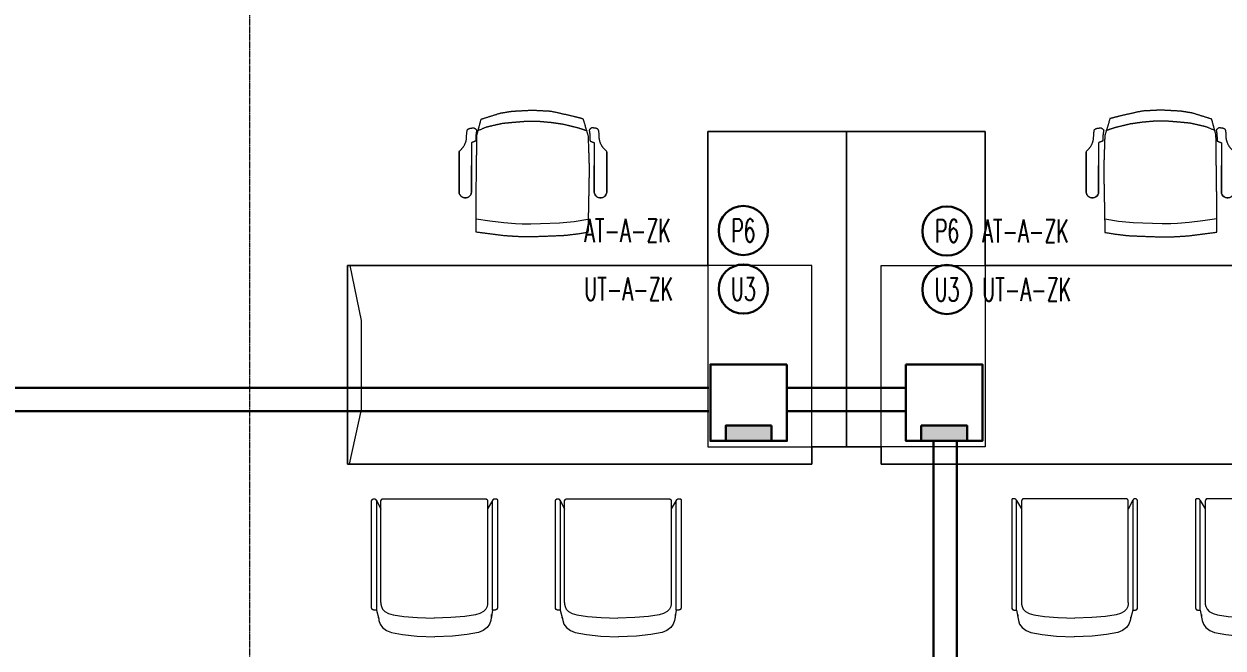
# Model space of a CAD drawing. Extents: x -1439 to 23780, y -1362 to 4476.
# Drawn here: x 2525 to 3042, y 2468 to 2737 of the extents above; entities that cross this region are included whole.
import ezdxf
from ezdxf.enums import TextEntityAlignment as Align

# ---------------------------------------------------------------- set-up
doc = ezdxf.new("R2010")
doc.units = 0
doc.header["$MEASUREMENT"] = 0
doc.linetypes.add('Audi$0$DASHDOT2', pattern=[0.5, 0.25, -0.125, 0, -0.125])
doc.linetypes.add('DASHED2', pattern=[0.375, 0.25, -0.125])
doc.layers.get('0').update_dxf_attribs({"color": 9, "lineweight": 9})
for name, color, linetype, lineweight in [('Audi$0$05', 8, 'Continuous', 9), ('Audi$0$10', 8, 'Continuous', 9), ('Audi$0$24', 8, 'Audi$0$DASHDOT2', 9), ('E-DÖŞEME (ŞAP İÇİ) PRİZ KUTUSU', 7, 'Continuous', 30), ('E-KABLO', 7, 'Continuous', 30), ('E-YAZI', 7, 'Continuous', 30)]:
    doc.layers.add(name, color=color, linetype=linetype, lineweight=lineweight)
doc.styles.add('E-YAZI', font='txttw.shx')

# ---------------------------------------------------------------- blocks, each defined once
blk = doc.blocks.new('Audi$0$Group-32-1')
for p, q in [((384804.5516, 69159.371), (384804.573, 69159.3356)), ((384804.5731, 69159.3699), (384804.573, 69159.3694)), ((384804.573, 69159.3694), (384804.573, 69159.3689)), ((384804.573, 69159.3689), (384804.573, 69158.9239)), ((384804.5732, 69159.3709), (384804.5731, 69159.3704)), ((384804.5731, 69159.3704), (384804.5731, 69159.3699)), ((384804.5733, 69159.3713), (384804.5732, 69159.3709)), ((384804.5735, 69159.3718), (384804.5733, 69159.3713)), ((384804.5736, 69159.3723), (384804.5735, 69159.3718)), ((384804.5738, 69159.3727), (384804.5736, 69159.3723)), ((384804.574, 69159.3732), (384804.5738, 69159.3727)), ((384804.5742, 69159.3736), (384804.574, 69159.3732)), ((384804.5745, 69159.374), (384804.5742, 69159.3736)), ((384804.5747, 69159.3745), (384804.5745, 69159.374)), ((384804.575, 69159.3749), (384804.5747, 69159.3745)), ((384804.5753, 69159.3752), (384804.575, 69159.3749)), ((384804.5756, 69159.3756), (384804.5753, 69159.3752)), ((384804.576, 69159.376), (384804.5756, 69159.3756)), ((384804.5763, 69159.3763), (384804.576, 69159.376)), ((384804.5767, 69159.3766), (384804.5763, 69159.3763)), ((384804.5771, 69159.3769), (384804.5767, 69159.3766)), ((384804.5775, 69159.3772), (384804.5771, 69159.3769)), ((384804.5779, 69159.3775), (384804.5775, 69159.3772)), ((384804.5783, 69159.3777), (384804.5779, 69159.3775)), ((384804.5788, 69159.3779), (384804.5783, 69159.3777)), ((384804.5792, 69159.3781), (384804.5788, 69159.3779)), ((384804.5797, 69159.3783), (384804.5792, 69159.3781)), ((384804.5801, 69159.3785), (384804.5797, 69159.3783)), ((384804.5806, 69159.3786), (384804.5801, 69159.3785)), ((384804.5811, 69159.3787), (384804.5806, 69159.3786)), ((384804.5816, 69159.3788), (384804.5811, 69159.3787)), ((384804.5821, 69159.3789), (384804.5816, 69159.3788)), ((384804.5825, 69159.3789), (384804.5821, 69159.3789)), ((384804.583, 69159.3789), (384804.5825, 69159.3789)), ((384805.023, 69159.3789), (384804.583, 69159.3789)), ((384805.0235, 69159.3789), (384805.023, 69159.3789)), ((384805.024, 69159.3789), (384805.0235, 69159.3789)), ((384805.0245, 69159.3788), (384805.024, 69159.3789)), ((384805.0249, 69159.3787), (384805.0245, 69159.3788)), ((384805.0254, 69159.3786), (384805.0249, 69159.3787)), ((384805.0259, 69159.3785), (384805.0254, 69159.3786)), ((384805.0264, 69159.3783), (384805.0259, 69159.3785)), ((384805.0268, 69159.3781), (384805.0264, 69159.3783)), ((384805.0273, 69159.3779), (384805.0268, 69159.3781)), ((384805.0277, 69159.3777), (384805.0273, 69159.3779)), ((384805.0281, 69159.3775), (384805.0277, 69159.3777)), ((384805.0285, 69159.3772), (384805.0281, 69159.3775)), ((384805.029, 69159.3769), (384805.0285, 69159.3772)), ((384805.0293, 69159.3766), (384805.029, 69159.3769)), ((384805.0297, 69159.3763), (384805.0293, 69159.3766)), ((384805.0301, 69159.376), (384805.0297, 69159.3763)), ((384805.0304, 69159.3756), (384805.0301, 69159.376)), ((384805.0307, 69159.3752), (384805.0304, 69159.3756)), ((384805.031, 69159.3749), (384805.0307, 69159.3752)), ((384805.0313, 69159.3745), (384805.031, 69159.3749)), ((384805.0316, 69159.374), (384805.0313, 69159.3745)), ((384805.0318, 69159.3736), (384805.0316, 69159.374)), ((384805.032, 69159.3732), (384805.0318, 69159.3736)), ((384805.0322, 69159.3727), (384805.032, 69159.3732)), ((384805.0324, 69159.3723), (384805.0322, 69159.3727)), ((384805.0326, 69159.3718), (384805.0324, 69159.3723)), ((384805.0327, 69159.3713), (384805.0326, 69159.3718)), ((384805.0328, 69159.3709), (384805.0327, 69159.3713)), ((384805.0329, 69159.3704), (384805.0328, 69159.3709)), ((384805.0329, 69159.3699), (384805.0329, 69159.3704)), ((384805.033, 69159.3694), (384805.0329, 69159.3699)), ((384805.0521, 69159.3725), (384805.033, 69159.3345)), ((384805.033, 69159.3689), (384805.033, 69159.3694)), ((384805.033, 69158.9322), (384805.033, 69159.3689)), ((384804.5516, 69158.8992), (384804.558, 69158.8616)), ((384805.033, 69158.9322), (384805.033, 69158.9322)), ((384805.0524, 69158.8992), (384805.0423, 69158.8616))]:
    blk.add_line(p, q)
at = {"flags": 128}
for points in [[(384804.5309, 69158.9092), (384804.5309, 69158.9087), (384804.531, 69158.9082), (384804.531, 69158.9077), (384804.5311, 69158.9072), (384804.5312, 69158.9068), (384804.5314, 69158.9063), (384804.5315, 69158.9058), (384804.5317, 69158.9054), (384804.5319, 69158.9049), (384804.5321, 69158.9045), (384804.5324, 69158.904), (384804.5326, 69158.9036), (384804.5329, 69158.9032), (384804.5332, 69158.9028), (384804.5335, 69158.9025), (384804.5339, 69158.9021), (384804.5342, 69158.9018), (384804.5346, 69158.9015), (384804.535, 69158.9012), (384804.5354, 69158.9009), (384804.5358, 69158.9006), (384804.5362, 69158.9004), (384804.5367, 69158.9001), (384804.5371, 69158.8999), (384804.5376, 69158.8998), (384804.538, 69158.8996), (384804.5385, 69158.8995), (384804.539, 69158.8994), (384804.5395, 69158.8993), (384804.54, 69158.8992), (384804.5404, 69158.8992), (384804.5409, 69158.8992), (384804.5516, 69158.8992), (384804.5516, 69159.3689), (384804.5516, 69159.3694), (384804.5516, 69159.3699), (384804.5515, 69159.3704), (384804.5515, 69159.3709), (384804.5513, 69159.3713), (384804.5512, 69159.3718), (384804.5511, 69159.3723), (384804.5509, 69159.3727), (384804.5507, 69159.3732), (384804.5505, 69159.3736), (384804.5502, 69159.374), (384804.55, 69159.3745), (384804.5497, 69159.3749), (384804.5494, 69159.3752), (384804.5491, 69159.3756), (384804.5487, 69159.376), (384804.5484, 69159.3763), (384804.548, 69159.3766), (384804.5476, 69159.3769), (384804.5472, 69159.3772), (384804.5468, 69159.3775), (384804.5464, 69159.3777), (384804.5459, 69159.3779), (384804.5455, 69159.3781), (384804.545, 69159.3783), (384804.5445, 69159.3785), (384804.5441, 69159.3786), (384804.5436, 69159.3787), (384804.5431, 69159.3788), (384804.5426, 69159.3789), (384804.5421, 69159.3789), (384804.5416, 69159.3789), (384804.5359, 69159.3789), (384804.5357, 69159.3789), (384804.5354, 69159.3789), (384804.5352, 69159.3788), (384804.535, 69159.3788), (384804.5347, 69159.3788), (384804.5345, 69159.3787), (384804.5343, 69159.3786), (384804.534, 69159.3785), (384804.5338, 69159.3784), (384804.5336, 69159.3783), (384804.5334, 69159.3782), (384804.5332, 69159.3781), (384804.533, 69159.3779), (384804.5328, 69159.3778), (384804.5326, 69159.3776), (384804.5324, 69159.3774), (384804.5322, 69159.3773), (384804.5321, 69159.3771), (384804.5319, 69159.3769), (384804.5318, 69159.3767), (384804.5316, 69159.3765), (384804.5315, 69159.3763), (384804.5314, 69159.376), (384804.5313, 69159.3758), (384804.5312, 69159.3756), (384804.5312, 69159.3754), (384804.5311, 69159.3751), (384804.531, 69159.3749), (384804.531, 69159.3746), (384804.531, 69159.3744), (384804.5309, 69159.3741), (384804.5309, 69159.3739), (384804.5309, 69158.9092)], [(384805.0521, 69158.8992), (384805.0628, 69158.8992), (384805.0633, 69158.8992), (384805.0638, 69158.8992), (384805.0642, 69158.8993), (384805.0647, 69158.8994), (384805.0652, 69158.8995), (384805.0657, 69158.8996), (384805.0661, 69158.8998), (384805.0666, 69158.8999), (384805.0671, 69158.9001), (384805.0675, 69158.9004), (384805.0679, 69158.9006), (384805.0683, 69158.9009), (384805.0687, 69158.9012), (384805.0691, 69158.9015), (384805.0695, 69158.9018), (384805.0698, 69158.9021), (384805.0702, 69158.9025), (384805.0705, 69158.9028), (384805.0708, 69158.9032), (384805.0711, 69158.9036), (384805.0714, 69158.904), (384805.0716, 69158.9045), (384805.0718, 69158.9049), (384805.072, 69158.9054), (384805.0722, 69158.9058), (384805.0723, 69158.9063), (384805.0725, 69158.9068), (384805.0726, 69158.9072), (384805.0727, 69158.9077), (384805.0727, 69158.9082), (384805.0728, 69158.9087), (384805.0728, 69158.9092), (384805.0728, 69159.3689), (384805.0728, 69159.3694), (384805.0727, 69159.3699), (384805.0727, 69159.3704), (384805.0726, 69159.3709), (384805.0725, 69159.3713), (384805.0723, 69159.3718), (384805.0722, 69159.3723), (384805.072, 69159.3727), (384805.0718, 69159.3732), (384805.0716, 69159.3736), (384805.0714, 69159.374), (384805.0711, 69159.3745), (384805.0708, 69159.3749), (384805.0705, 69159.3752), (384805.0702, 69159.3756), (384805.0698, 69159.376), (384805.0695, 69159.3763), (384805.0691, 69159.3766), (384805.0687, 69159.3769), (384805.0683, 69159.3772), (384805.0679, 69159.3775), (384805.0675, 69159.3777), (384805.0671, 69159.3779), (384805.0666, 69159.3781), (384805.0661, 69159.3783), (384805.0657, 69159.3785), (384805.0652, 69159.3786), (384805.0647, 69159.3787), (384805.0642, 69159.3788), (384805.0638, 69159.3789), (384805.0633, 69159.3789), (384805.0628, 69159.3789), (384805.0621, 69159.3789), (384805.0616, 69159.3789), (384805.0611, 69159.3789), (384805.0606, 69159.3788), (384805.0601, 69159.3787), (384805.0596, 69159.3786), (384805.0592, 69159.3785), (384805.0587, 69159.3783), (384805.0582, 69159.3781), (384805.0578, 69159.3779), (384805.0574, 69159.3777), (384805.0569, 69159.3775), (384805.0565, 69159.3772), (384805.0561, 69159.3769), (384805.0557, 69159.3766), (384805.0554, 69159.3763), (384805.055, 69159.376), (384805.0547, 69159.3756), (384805.0543, 69159.3752), (384805.054, 69159.3749), (384805.0538, 69159.3745), (384805.0535, 69159.374), (384805.0533, 69159.3736), (384805.053, 69159.3732), (384805.0528, 69159.3727), (384805.0527, 69159.3723), (384805.0525, 69159.3718), (384805.0524, 69159.3713), (384805.0523, 69159.3709), (384805.0522, 69159.3704), (384805.0521, 69159.3699), (384805.0521, 69159.3694), (384805.0521, 69159.3689), (384805.0521, 69158.8992)]]:
    blk.add_lwpolyline(points, close=True, dxfattribs=at)
for points in [[(384804.5309, 69158.9092, 0.414214), (384804.5409, 69158.8992), (384804.5516, 69158.8992), (384804.5516, 69159.3689, 0.414214), (384804.5416, 69159.3789), (384804.5359, 69159.3789, 0.414214), (384804.5309, 69159.3739)], [(384805.0521, 69158.8992), (384805.0628, 69158.8992, 0.414214), (384805.0728, 69158.9092), (384805.0728, 69159.3689, 0.414214), (384805.0628, 69159.3789), (384805.0621, 69159.3789, 0.414214), (384805.0521, 69159.3689)]]:
    blk.add_lwpolyline(points, format="xyb", close=True, dxfattribs=at)
blk.add_lwpolyline([(384805.033, 69158.9322), (384805.033, 69159.3689, 0.414214), (384805.023, 69159.3789), (384804.583, 69159.3789, 0.414214), (384804.573, 69159.3689), (384804.573, 69158.9239), (384804.5738, 69158.9202)], format="xyb", dxfattribs=at)
for points in [[(384804.573, 69158.9322), (384804.573, 69158.9239), (384804.5752, 69158.9142), (384804.5804, 69158.903), (384804.5903, 69158.8926), (384804.6064, 69158.8839), (384804.6258, 69158.8783), (384804.6716, 69158.8721), (384804.7307, 69158.8665), (384804.803, 69158.8644)], [(384805.033, 69158.9322), (384805.033, 69158.9239), (384805.0308, 69158.9142), (384805.0256, 69158.903), (384805.0157, 69158.8926), (384804.9996, 69158.8839), (384804.9803, 69158.8783), (384804.9344, 69158.8721), (384804.8753, 69158.8665), (384804.803, 69158.8644)], [(384804.5569, 69158.8806), (384804.5569, 69158.8686), (384804.5592, 69158.8546), (384804.5647, 69158.8386), (384804.5752, 69158.8236), (384804.5922, 69158.8111), (384804.6127, 69158.8031), (384804.6612, 69158.7941), (384804.7237, 69158.7861), (384804.8002, 69158.7831)], [(384805.0434, 69158.8658), (384805.0434, 69158.8686), (384805.0412, 69158.8546), (384805.0357, 69158.8386), (384805.0252, 69158.8236), (384805.0082, 69158.8111), (384804.9877, 69158.8031), (384804.9392, 69158.7941), (384804.8767, 69158.7861), (384804.8002, 69158.7831)]]:
    blk.add_lwpolyline(points, dxfattribs=at)
blk = doc.blocks.new('Audi$0$Group-258-1')
at = {"linetype": 'Continuous'}
for p, q in [((384800.0983, 69164.505), (384800.0936, 69164.5084)), ((384800.71, 69164.505), (384800.7146, 69164.5084)), ((384800.2257, 69164.3995), (384800.1668, 69164.4084)), ((384800.2892, 69164.3936), (384800.2257, 69164.3995)), ((384800.3717, 69164.3904), (384800.2892, 69164.3936)), ((384800.4137, 69164.389), (384800.3717, 69164.3904)), ((384800.4502, 69164.389), (384800.4137, 69164.389)), ((384800.4792, 69164.3908), (384800.4502, 69164.389)), ((384800.5299, 69164.394), (384800.4792, 69164.3908)), ((384800.5895, 69164.4019), (384800.5299, 69164.394)), ((384800.6491, 69164.4097), (384800.5895, 69164.4019))]:
    blk.add_line(p, q, dxfattribs=at)
at = {"linetype": 'Continuous', "flags": 128}
for points in [[(384800.0862, 69164.6997), (384800.0862, 69164.6409), (384800.0862, 69164.6409)], [(384800.722, 69164.6997), (384800.722, 69164.6409), (384800.722, 69164.6409)], [(384800.0862, 69164.6409), (384800.0862, 69164.5259), (384800.0862, 69164.6409)], [(384800.1395, 69164.5259), (384800.1395, 69164.6409), (384800.1395, 69164.6409)], [(384800.6687, 69164.5259), (384800.6687, 69164.6409), (384800.6687, 69164.6409)], [(384800.722, 69164.6409), (384800.722, 69164.5259), (384800.722, 69164.6409)], [(384800.0862, 69164.5259), (384800.0862, 69164.5259), (384800.087, 69164.52)], [(384800.0862, 69164.5259), (384800.087, 69164.52), (384800.087, 69164.52)], [(384800.1387, 69164.52), (384800.1387, 69164.52), (384800.1395, 69164.5259)], [(384800.1387, 69164.52), (384800.1395, 69164.5259), (384800.1395, 69164.5259)], [(384800.6695, 69164.52), (384800.6695, 69164.52), (384800.6687, 69164.5259)], [(384800.6695, 69164.52), (384800.6687, 69164.5259), (384800.6687, 69164.5259)], [(384800.722, 69164.5259), (384800.722, 69164.5259), (384800.7213, 69164.52)], [(384800.722, 69164.5259), (384800.7213, 69164.52), (384800.7213, 69164.52)], [(384800.087, 69164.52), (384800.087, 69164.52), (384800.0892, 69164.5143)], [(384800.087, 69164.52), (384800.0892, 69164.5143), (384800.0892, 69164.5143)], [(384800.0892, 69164.5143), (384800.0892, 69164.5143), (384800.0929, 69164.5094)], [(384800.0892, 69164.5143), (384800.0936, 69164.5084), (384800.0929, 69164.5094)], [(384800.0977, 69164.5054), (384800.0977, 69164.5054), (384800.1034, 69164.5026)], [(384800.0977, 69164.5054), (384800.1034, 69164.5026), (384800.1034, 69164.5026)], [(384800.1034, 69164.5026), (384800.1034, 69164.5026), (384800.1096, 69164.5011)], [(384800.1034, 69164.5026), (384800.1096, 69164.5011), (384800.1096, 69164.5011)], [(384800.1096, 69164.5011), (384800.1096, 69164.5011), (384800.1161, 69164.5011)], [(384800.1096, 69164.5011), (384800.1161, 69164.5011), (384800.1161, 69164.5011)], [(384800.1161, 69164.5011), (384800.1161, 69164.5011), (384800.1223, 69164.5026)], [(384800.1161, 69164.5011), (384800.1223, 69164.5026), (384800.1223, 69164.5026)], [(384800.1223, 69164.5026), (384800.1223, 69164.5026), (384800.128, 69164.5054)], [(384800.1223, 69164.5026), (384800.128, 69164.5054), (384800.128, 69164.5054)], [(384800.128, 69164.5054), (384800.128, 69164.5054), (384800.1328, 69164.5094)], [(384800.128, 69164.5054), (384800.1328, 69164.5094), (384800.1328, 69164.5094)], [(384800.1328, 69164.5094), (384800.1328, 69164.5094), (384800.1365, 69164.5143)], [(384800.1328, 69164.5094), (384800.1365, 69164.5143), (384800.1365, 69164.5143)], [(384800.1365, 69164.5143), (384800.1365, 69164.5143), (384800.1387, 69164.52)], [(384800.1365, 69164.5143), (384800.1387, 69164.52), (384800.1387, 69164.52)], [(384800.6718, 69164.5143), (384800.6718, 69164.5143), (384800.6695, 69164.52)], [(384800.6718, 69164.5143), (384800.6695, 69164.52), (384800.6695, 69164.52)], [(384800.6754, 69164.5094), (384800.6754, 69164.5094), (384800.6718, 69164.5143)], [(384800.6754, 69164.5094), (384800.6718, 69164.5143), (384800.6718, 69164.5143)], [(384800.6802, 69164.5054), (384800.6802, 69164.5054), (384800.6754, 69164.5094)], [(384800.6802, 69164.5054), (384800.6754, 69164.5094), (384800.6754, 69164.5094)], [(384800.6859, 69164.5026), (384800.6859, 69164.5026), (384800.6802, 69164.5054)], [(384800.6859, 69164.5026), (384800.6802, 69164.5054), (384800.6802, 69164.5054)], [(384800.6922, 69164.5011), (384800.6922, 69164.5011), (384800.6859, 69164.5026)], [(384800.6922, 69164.5011), (384800.6859, 69164.5026), (384800.6859, 69164.5026)], [(384800.6986, 69164.5011), (384800.6986, 69164.5011), (384800.6922, 69164.5011)], [(384800.6986, 69164.5011), (384800.6922, 69164.5011), (384800.6922, 69164.5011)], [(384800.7048, 69164.5026), (384800.7048, 69164.5026), (384800.6986, 69164.5011)], [(384800.7048, 69164.5026), (384800.6986, 69164.5011), (384800.6986, 69164.5011)], [(384800.7105, 69164.5054), (384800.7105, 69164.5054), (384800.7048, 69164.5026)], [(384800.7105, 69164.5054), (384800.7048, 69164.5026), (384800.7048, 69164.5026)], [(384800.719, 69164.5143), (384800.7146, 69164.5084), (384800.7153, 69164.5094)], [(384800.719, 69164.5143), (384800.719, 69164.5143), (384800.7153, 69164.5094)], [(384800.7213, 69164.52), (384800.7213, 69164.52), (384800.719, 69164.5143)], [(384800.7213, 69164.52), (384800.719, 69164.5143), (384800.719, 69164.5143)]]:
    blk.add_lwpolyline(points, close=True, dxfattribs=at)
at = {"linetype": 'Continuous'}
for points in [[(384800.1886, 69164.8426), (384800.1775, 69164.8055), (384800.1663, 69164.7685)], [(384800.2312, 69164.8536), (384800.2099, 69164.8481), (384800.1886, 69164.8426)], [(384800.3272, 69164.8751), (384800.2792, 69164.8644), (384800.2312, 69164.8536)], [(384800.4074, 69164.8792), (384800.3673, 69164.8772), (384800.3272, 69164.8751)], [(384800.4932, 69164.8746), (384800.4503, 69164.8769), (384800.4074, 69164.8792)], [(384800.5432, 69164.8666), (384800.5182, 69164.8706), (384800.4932, 69164.8746)], [(384800.6271, 69164.8405), (384800.5851, 69164.8535), (384800.5432, 69164.8666)], [(384800.6454, 69164.7717), (384800.6363, 69164.8061), (384800.6271, 69164.8405)], [(384800.1182, 69164.7571), (384800.1184, 69164.788), (384800.1261, 69164.8013), (384800.1481, 69164.8026)], [(384800.1481, 69164.8026), (384800.1523, 69164.8031), (384800.1616, 69164.7937)], [(384800.1616, 69164.7937), (384800.1601, 69164.7826), (384800.1585, 69164.7715)], [(384800.2113, 69164.8039), (384800.1911, 69164.7972), (384800.1708, 69164.7905)], [(384800.2746, 69164.8191), (384800.2429, 69164.8115), (384800.2113, 69164.8039)], [(384800.3252, 69164.8264), (384800.2999, 69164.8227), (384800.2746, 69164.8191)], [(384800.3841, 69164.8318), (384800.3546, 69164.8291), (384800.3252, 69164.8264)], [(384800.4307, 69164.8318), (384800.4074, 69164.8318), (384800.3841, 69164.8318)], [(384800.4872, 69164.8271), (384800.4589, 69164.8295), (384800.4307, 69164.8318)], [(384800.5356, 69164.8225), (384800.5114, 69164.8248), (384800.4872, 69164.8271)], [(384800.5919, 69164.8096), (384800.5638, 69164.8161), (384800.5356, 69164.8225)], [(384800.637, 69164.7924), (384800.6046, 69164.8075), (384800.5919, 69164.8096)], [(384800.6601, 69164.8026), (384800.656, 69164.8031), (384800.6466, 69164.7937)], [(384800.6466, 69164.7937), (384800.6482, 69164.7826), (384800.6497, 69164.7715)], [(384800.69, 69164.7571), (384800.6898, 69164.788), (384800.6822, 69164.8013), (384800.6601, 69164.8026)], [(384800.0854, 69164.7011), (384800.1126, 69164.7212), (384800.1182, 69164.7571)], [(384800.158, 69164.7461), (384800.1488, 69164.7423), (384800.1395, 69164.7385)], [(384800.1395, 69164.7385), (384800.1395, 69164.6897), (384800.1395, 69164.6409)], [(384800.1585, 69164.7715), (384800.1583, 69164.7588), (384800.158, 69164.7461)], [(384800.1663, 69164.7685), (384800.1639, 69164.6975), (384800.1616, 69164.6266)], [(384800.6491, 69164.4746), (384800.6472, 69164.6232), (384800.6454, 69164.7717)], [(384800.6497, 69164.7715), (384800.65, 69164.7588), (384800.6502, 69164.7461)], [(384800.6502, 69164.7461), (384800.6595, 69164.7423), (384800.6687, 69164.7385)], [(384800.6687, 69164.7385), (384800.6687, 69164.6897), (384800.6687, 69164.6409)], [(384800.7229, 69164.7011), (384800.6957, 69164.7212), (384800.69, 69164.7571)], [(384800.1616, 69164.6266), (384800.1642, 69164.4892), (384800.1668, 69164.3518)], [(384800.6491, 69164.3531), (384800.6491, 69164.4138), (384800.6491, 69164.4746)], [(384800.1668, 69164.3518), (384800.2302, 69164.3409), (384800.278, 69164.3374)], [(384800.278, 69164.3374), (384800.3427, 69164.3349), (384800.4074, 69164.3324)], [(384800.4074, 69164.3324), (384800.4288, 69164.3324), (384800.4502, 69164.3324)], [(384800.4502, 69164.3324), (384800.4901, 69164.3349), (384800.5299, 69164.3374)], [(384800.5299, 69164.3374), (384800.5895, 69164.3452), (384800.6491, 69164.3531)]]:
    blk.add_open_spline(points, degree=2, dxfattribs=at)
blk = doc.blocks.new('Audi$0$Group-8-1')
for p, q in [((384791.7973, 69160.1985), (384791.7973, 69159.4172)), ((384791.7973, 69159.4172), (384792.2453, 69159.4172))]:
    blk.add_line(p, q)
blk.add_lwpolyline([(384792.395, 69160.776), (384792.395, 69159.4172), (384792.2453, 69159.4172), (384792.2453, 69159.3415), (384790.2453, 69159.3415), (384790.2453, 69160.1981), (384791.7973, 69160.1985), (384791.7973, 69160.776)], close=True)
at = {"flags": 128}
for points in [[(384792.2453, 69159.4172), (384792.395, 69159.4172), (384792.395, 69160.776), (384791.7973, 69160.776), (384791.7973, 69160.1985)], [(384790.2457, 69160.1985), (384790.2547, 69160.1985), (384790.3041, 69159.9608), (384790.3041, 69159.5776), (384790.2526, 69159.3415), (384790.2453, 69159.3415), (384790.2453, 69160.1981)]]:
    blk.add_lwpolyline(points, dxfattribs=at)
for points in [[(384792.2453, 69160.1985), (384790.2453, 69160.1985), (384790.2453, 69159.3415), (384792.2453, 69159.3415), (384792.2453, 69160.1985)], [(384792.2453, 69160.1985), (384790.2453, 69160.1985), (384790.2453, 69159.3415), (384792.2453, 69159.3415)]]:
    blk.add_lwpolyline(points, close=True, dxfattribs=at)
blk = doc.blocks.new('Audi$0$Group-19-11')
at = {"color": 7, "extrusion": (0, 0, -1), "zscale": -1}
for name, p in [('Audi$0$Group-258-1', (-384801.2026, -69165.6592)), ('Audi$0$Group-32-1', (-384805.1762, -69161.835)), ('Audi$0$Group-32-1', (-384805.968, -69161.835))]:
    blk.add_blockref(name, p, dxfattribs=at)
blk.add_blockref('Audi$0$Group-8-1', (-384790.2453, -69161.6485))
blk = doc.blocks.new('Audi$0$P-AKS_AUDI')
at = {"layer": 'Audi$0$24'}
blk.add_lwpolyline([(-2100, -2590), (-2100, 1250)], dxfattribs=at)
blk = doc.blocks.new('Audi$0$p-zemin kat')
at = {"layer": 'Audi$0$24'}
blk.add_blockref('Audi$0$P-AKS_AUDI', (4722.5, 2785), dxfattribs=at)
blk = doc.blocks.new('10_DÖŞEME (ŞAP İÇİ) PRİZ KUTUSU')
at = {"layer": 'E-DÖŞEME (ŞAP İÇİ) PRİZ KUTUSU'}
blk.add_hatch(color=5, dxfattribs=at).paths.add_polyline_path([(0.734, 0.216), (0.734, 0.706), (-0.734, 0.706), (-0.734, 0.216)])
at = {"layer": 'E-DÖŞEME (ŞAP İÇİ) PRİZ KUTUSU', "color": 5}
for points in [[(1.224, 2.664), (1.224, 0.216), (-1.224, 0.216), (-1.224, 2.664)], [(0.734, 0.706), (0.734, 0.216), (-0.734, 0.216), (-0.734, 0.706)]]:
    blk.add_lwpolyline(points, close=True, dxfattribs=at)

msp = doc.modelspace()

# ---------------------------------------------------------------- linework, layer by layer
at = {"layer": 'E-KABLO', "color": 6, "linetype": 'DASHED2'}
for p, q in [((2310.81, 2580), (2820.34, 2580)), ((2854.14, 2580), (2905.08, 2580)), ((2927.12, 2557.66), (2927.12, 2321.43))]:
    msp.add_line(p, q, dxfattribs=at)
at = {"layer": 'E-KABLO', "color": 4, "linetype": 'DASHED2'}
for p, q in [((2310.81, 2570), (2820.34, 2570)), ((2854.14, 2570), (2905.08, 2570)), ((2917.12, 2557.66), (2917.12, 2311.43))]:
    msp.add_line(p, q, dxfattribs=at)
at = {"layer": 'E-KABLO', "color": 7, "linetype": 'Continuous'}
for centre in [(2835.16, 2647.86), (2922.93, 2647.64), (2835.16, 2622.64), (2922.93, 2622.42)]:
    msp.add_circle(centre, 10.61, dxfattribs=at)

# ---------------------------------------------------------------- block references
at = {"layer": 'Audi$0$05', "color": 7, "yscale": 100, "zscale": 100}
for p, xscale in [((2664.64, 2777.79), 100), ((3094.58, 2777.79), -100)]:
    msp.add_blockref('Audi$0$Group-19-11', p, dxfattribs=dict(at, xscale=xscale))
at = {"layer": 'Audi$0$10'}
msp.add_blockref('Audi$0$p-zemin kat', (0, 0), dxfattribs=at)
at = {"layer": 'E-DÖŞEME (ŞAP İÇİ) PRİZ KUTUSU', "yscale": 13.48039215686274, "zscale": 13.48039215686274}
for p, xscale in [((2837.49, 2554.25), 13.48039215686274), ((2921.73, 2554.25), -13.48039215686274)]:
    msp.add_blockref('10_DÖŞEME (ŞAP İÇİ) PRİZ KUTUSU', p, dxfattribs=dict(at, xscale=xscale))

# ---------------------------------------------------------------- texts
at = {"layer": 'E-KABLO', "color": 3, "linetype": 'Continuous', "style": 'E-YAZI', "width": 0.6}
for s, p in [('P6', (2835.16, 2647.86)), ('P6', (2922.93, 2647.64)), ('U3', (2835.16, 2622.64)), ('U3', (2922.93, 2622.42))]:
    msp.add_text(s, height=10, dxfattribs=at).set_placement(p, align=Align.MIDDLE_CENTER)
at = {"layer": 'E-YAZI', "color": 3, "style": 'E-YAZI', "width": 0.6}
for s, p in [('AT-A-ZK', (2766.58, 2642.86, 0)), ('AT-A-ZK', (2938.11, 2642.64, 0)), ('UT-A-ZK', (2766.58, 2617.63, 0)), ('UT-A-ZK', (2938.11, 2617.42, 0))]:
    msp.add_text(s, height=10, dxfattribs=at).set_placement(p)

doc.saveas('drawing.dxf')
